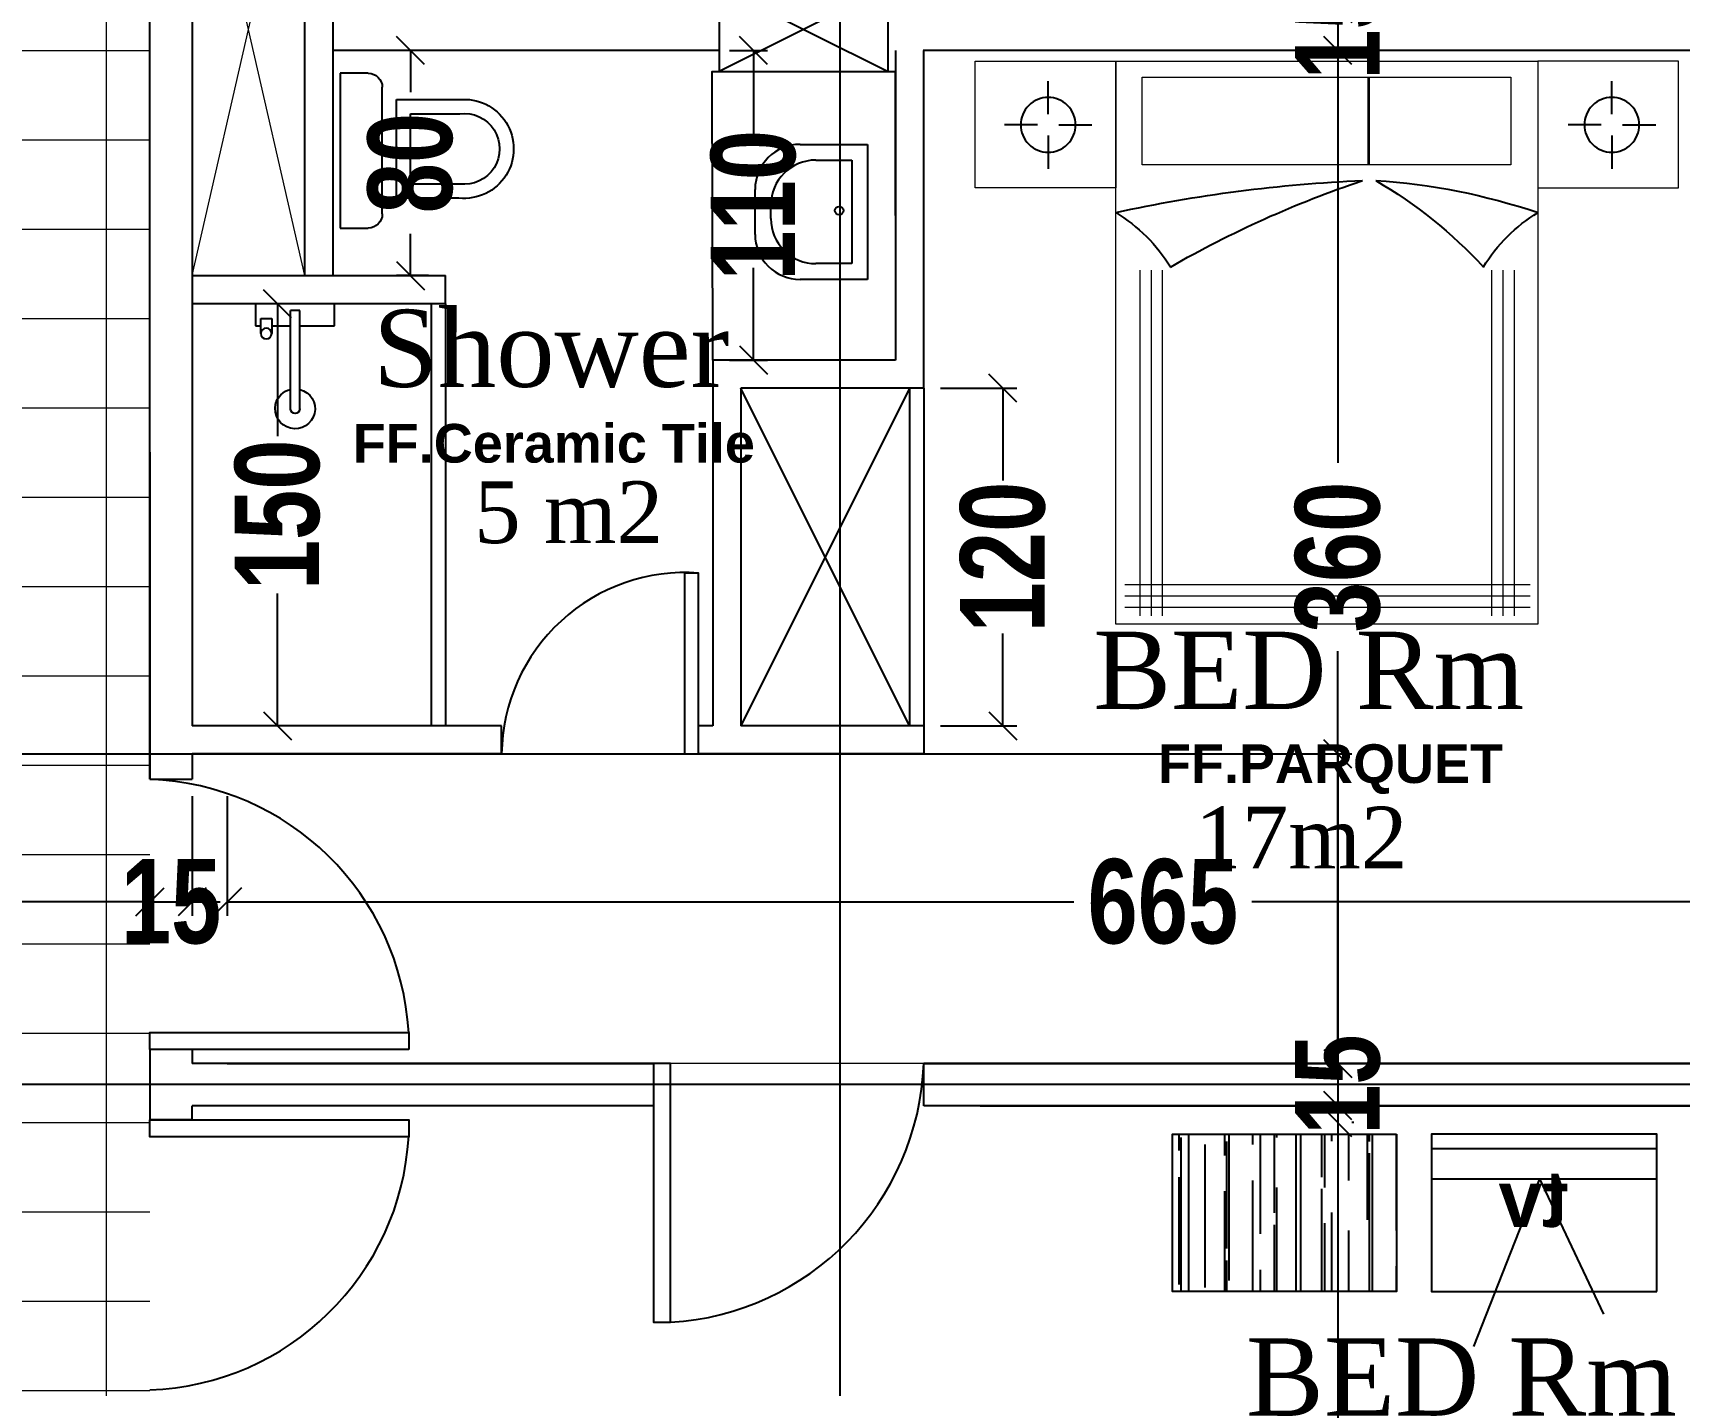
# Model space of a CAD drawing. Extents: x 285329 to 658348, y -83126 to -16980.
# Drawn here: x 359631 to 360216, y -41829 to -41349 of the extents above; entities that cross this region are included whole.
import ezdxf

# ---------------------------------------------------------------- set-up
doc = ezdxf.new("R2010")
doc.units = 0
doc.layers.get('0').update_dxf_attribs({"linetype": 'CONTINUOUS'})
doc.layers.get('DEFPOINTS').update_dxf_attribs({"color": 9, "linetype": 'CONTINUOUS'})
for name, color, linetype in [('AXIS', 1, 'CONTINUOUS'), ('col', 2, 'CONTINUOUS'), ('COLUMN', 5, 'CONTINUOUS'), ('DOOR', 4, 'CONTINUOUS'), ('FURNITURE', 4, 'CONTINUOUS'), ('Layer3', 50, 'CONTINUOUS'), ('TEXT', 3, 'CONTINUOUS'), ('WALL', 7, 'CONTINUOUS')]:
    doc.layers.add(name, color=color, linetype=linetype)
doc.layers.add('FURN', color=126, linetype='CONTINUOUS', lineweight=9)
doc.layers.add('VIS', color=8, linetype='CONTINUOUS', lineweight=18)
doc.styles.add('CITYBLUEPRINT', font='cityb___.ttf', dxfattribs={"width": 0.8})
doc.styles.add('style2', font='romantic.ttf', dxfattribs={"height": 50})
doc.styles.add('STYLE4', font='arialbd.ttf', dxfattribs={"height": 0.2})
doc.dimstyles.new('50', dxfattribs={"dimtxt": 30, "dimasz": 10, "dimexe": 5, "dimexo": 6, "dimgap": 5, "dimtad": 0, "dimdec": 0, "dimdsep": 46, "dimtxsty": 'CITYBLUEPRINT', "dimblk1": 'OBLIQUE', "dimblk2": 'OBLIQUE', "dimsah": 1, "dimcen": 0.05, "dimdle": 0.03, "dimclre": 22, "dimclrt": 7, "dimadec": 0, "dimazin": 0, "dimtfac": 1, "dimtdec": 0, "dimtix": 1, "dimtmove": 0, "dimatfit": 3, "dimldrblk": 'OBLIQUE', "dimfxl": 1, "dimtolj": 1, "dimtzin": 0, "dimarcsym": 0})

# ---------------------------------------------------------------- blocks, each defined once
blk = doc.blocks.new('_Oblique')
at = {"color": 0, "lineweight": -2}
blk.add_line((-0.5, -0.5), (0.5, 0.5), dxfattribs=at)
blk = doc.blocks.new('*D2571')
at = {"layer": 'DEFPOINTS', "color": 0, "linetype": 'Continuous', "lineweight": 5, "transparency": 16777216}
for p in [(360114.4, -41340.21), (360094.46, -41355.21), (360105.61, -41355.21)]:
    blk.add_point(p, dxfattribs=at)
at = {"layer": 'VIS', "color": 0, "linetype": 'Continuous', "lineweight": -2, "transparency": 16777216}
for p, q in [((360094.46, -41340.21), (360094.46, -41330.21)), ((360094.46, -41340.21), (360094.46, -41355.21)), ((360094.46, -41355.21), (360094.46, -41365.21))]:
    blk.add_line(p, q, dxfattribs=at)
at = {"layer": 'VIS', "color": 22, "linetype": 'Continuous', "lineweight": -2, "transparency": 16777216}
for p, q in [((360108.4, -41340.21), (360089.46, -41340.21)), ((360099.61, -41355.21), (360089.46, -41355.21))]:
    blk.add_line(p, q, dxfattribs=at)
at = {"layer": 'VIS', "color": 0, "linetype": 'Continuous', "lineweight": -2, "transparency": 16777216, "xscale": 10, "yscale": 10, "zscale": 10}
for p, rotation in [((360094.46, -41340.21), 270), ((360094.46, -41355.21), 90)]:
    blk.add_blockref('_Oblique', p, dxfattribs=dict(at, rotation=rotation))
at = {"layer": 'VIS', "color": 7, "linetype": 'Continuous', "lineweight": 5, "transparency": 16777216, "insert": (360094.46, -41347.71), "char_height": 30, "attachment_point": 5, "rotation": 90, "style": 'CITYBLUEPRINT'}
blk.add_mtext('\\A1;15', dxfattribs=at)
blk = doc.blocks.new('*D2572')
at = {"layer": 'DEFPOINTS', "color": 0, "linetype": 'Continuous', "lineweight": 5, "transparency": 16777216}
for p in [(360105.61, -41355.21), (360094.09, -41715.21), (360094.46, -41715.21)]:
    blk.add_point(p, dxfattribs=at)
at = {"layer": 'VIS', "color": 22, "linetype": 'Continuous', "lineweight": -2, "transparency": 16777216}
for p, q in [((360099.61, -41355.21), (360089.46, -41355.21)), ((360100.09, -41715.21), (360099.46, -41715.21))]:
    blk.add_line(p, q, dxfattribs=at)
at = {"layer": 'VIS', "color": 0, "linetype": 'Continuous', "lineweight": -2, "transparency": 16777216}
for p, q in [((360094.46, -41355.18), (360094.46, -41501.77)), ((360094.46, -41715.24), (360094.46, -41568.64))]:
    blk.add_line(p, q, dxfattribs=at)
at = {"layer": 'VIS', "color": 0, "linetype": 'Continuous', "lineweight": -2, "transparency": 16777216, "xscale": 10, "yscale": 10, "zscale": 10}
for p, rotation in [((360094.46, -41355.21), 90), ((360094.46, -41715.21), 270)]:
    blk.add_blockref('_Oblique', p, dxfattribs=dict(at, rotation=rotation))
at = {"layer": 'VIS', "color": 7, "linetype": 'Continuous', "lineweight": 5, "transparency": 16777216, "insert": (360094.46, -41535.21), "char_height": 30, "attachment_point": 5, "rotation": 90, "style": 'CITYBLUEPRINT'}
blk.add_mtext('\\A1;360', dxfattribs=at)
blk = doc.blocks.new('*D2573')
at = {"layer": 'DEFPOINTS', "color": 0, "linetype": 'Continuous', "lineweight": 5, "transparency": 16777216}
for p in [(360094.09, -41715.21), (360094.09, -41730.21), (360094.46, -41730.21)]:
    blk.add_point(p, dxfattribs=at)
at = {"layer": 'VIS', "color": 0, "linetype": 'Continuous', "lineweight": -2, "transparency": 16777216}
for p, q in [((360094.46, -41715.21), (360094.46, -41705.21)), ((360094.46, -41715.21), (360094.46, -41730.21)), ((360094.46, -41730.21), (360094.46, -41740.21))]:
    blk.add_line(p, q, dxfattribs=at)
at = {"layer": 'VIS', "color": 22, "linetype": 'Continuous', "lineweight": -2, "transparency": 16777216}
for p, q in [((360100.09, -41715.21), (360099.46, -41715.21)), ((360100.09, -41730.21), (360099.46, -41730.21))]:
    blk.add_line(p, q, dxfattribs=at)
at = {"layer": 'VIS', "color": 0, "linetype": 'Continuous', "lineweight": -2, "transparency": 16777216, "xscale": 10, "yscale": 10, "zscale": 10}
for p, rotation in [((360094.46, -41715.21), 270), ((360094.46, -41730.21), 90)]:
    blk.add_blockref('_Oblique', p, dxfattribs=dict(at, rotation=rotation))
at = {"layer": 'VIS', "color": 7, "linetype": 'Continuous', "lineweight": 5, "transparency": 16777216, "insert": (360094.46, -41722.71), "char_height": 30, "attachment_point": 5, "rotation": 90, "style": 'CITYBLUEPRINT'}
blk.add_mtext('\\A1;15', dxfattribs=at)
blk = doc.blocks.new('*D2574')
at = {"layer": 'DEFPOINTS', "color": 0, "linetype": 'Continuous', "lineweight": 5, "transparency": 16777216}
for p in [(360094.09, -41736.21), (360094.09, -42096.21), (360094.46, -42096.21)]:
    blk.add_point(p, dxfattribs=at)
at = {"layer": 'VIS', "color": 0, "linetype": 'Continuous', "lineweight": -2, "transparency": 16777216}
for p, q in [((360094.46, -41736.18), (360094.46, -41882.77)), ((360094.46, -42096.24), (360094.46, -41949.64))]:
    blk.add_line(p, q, dxfattribs=at)
at = {"layer": 'VIS', "color": 22, "linetype": 'Continuous', "lineweight": -2, "transparency": 16777216}
for p, q in [((360100.09, -41736.21), (360099.46, -41736.21)), ((360100.09, -42096.21), (360099.46, -42096.21))]:
    blk.add_line(p, q, dxfattribs=at)
at = {"layer": 'VIS', "color": 0, "linetype": 'Continuous', "lineweight": -2, "transparency": 16777216, "xscale": 10, "yscale": 10, "zscale": 10}
for p, rotation in [((360094.46, -41736.21), 90), ((360094.46, -42096.21), 270)]:
    blk.add_blockref('_Oblique', p, dxfattribs=dict(at, rotation=rotation))
at = {"layer": 'VIS', "color": 7, "linetype": 'Continuous', "lineweight": 5, "transparency": 16777216, "insert": (360094.46, -41916.21), "char_height": 30, "attachment_point": 5, "rotation": 90, "style": 'CITYBLUEPRINT'}
blk.add_mtext('\\A1;360', dxfattribs=at)
blk = doc.blocks.new('COLUMN')
at = {"layer": 'AXIS'}
for p, q in [((236924.7, -9644.26), (236984.7, -9674.26)), ((236984.7, -9644.26), (236924.7, -9674.26))]:
    blk.add_line(p, q, dxfattribs=at)
at = {"layer": 'COLUMN'}
blk.add_lwpolyline([(236924.7, -9644.26), (236984.7, -9644.26), (236984.7, -9674.26), (236924.7, -9674.26)], close=True, dxfattribs=at)
blk = doc.blocks.new('HWB')
at = {"layer": 'FURNITURE'}
for p, q in [((-0.6, 0), (0, 0)), ((-0.6, -0.3), (-0.6, 0)), ((0, 0), (0, -0.3)), ((-0.53, -0.07), (-0.07, -0.07)), ((-0.53, -0.23), (-0.53, -0.07)), ((-0.07, -0.07), (-0.07, -0.23)), ((-0.27, -0.43), (-0.33, -0.43)), ((-0.2, -0.5), (-0.4, -0.5))]:
    blk.add_line(p, q, dxfattribs=at)
blk.add_circle((-0.3057, -0.1263), 0.0188, dxfattribs=at)
for centre, start, end in [((-0.33, -0.23), 180, 270), ((-0.27, -0.23), 270, 0), ((-0.4, -0.3), 180, 270), ((-0.2, -0.3), 270, 0)]:
    blk.add_arc(centre, 0.2, start, end, dxfattribs=at)
blk = doc.blocks.new('WC')
at = {"layer": 'FURNITURE'}
for p, q in [((0, 0), (0.55, 0)), ((0, -0.1), (0, 0)), ((0.55, 0), (0.55, -0.1)), ((0.5, -0.15), (0.05, -0.15)), ((0.0937, -0.2), (0.0937, -0.4221)), ((0.4437, -0.2), (0.0937, -0.2)), ((0.4437, -0.4221), (0.4437, -0.2)), ((0.1437, -0.25), (0.1437, -0.425)), ((0.3937, -0.25), (0.1437, -0.25)), ((0.3937, -0.425), (0.3937, -0.25))]:
    blk.add_line(p, q, dxfattribs=at)
for centre, radius, start, end in [((0.05, -0.1), 0.05, 180, 270), ((0.5, -0.1), 0.05, 270, 0), ((0.2687, -0.4409), 0.176, 173.87318, 6.12682), ((0.2687, -0.4409), 0.126, 172.75755, 7.24245)]:
    blk.add_arc(centre, radius, start, end, dxfattribs=at)
blk = doc.blocks.new('BED90')
at = {"color": 1}
for p, q in [((-76122.23, -175772.7), (-76122.23, -175760.9)), ((-76126, -175776.47), (-76137.8, -175776.47)), ((-76118.46, -175776.47), (-76106.66, -175776.47)), ((-76122.23, -175780.24), (-76122.23, -175792.04)), ((-76122.23, -175973.06), (-76122.23, -175961.26)), ((-76126, -175976.83), (-76137.8, -175976.83)), ((-76118.46, -175976.83), (-76106.66, -175976.83)), ((-76122.23, -175980.6), (-76122.23, -175992.4))]:
    blk.add_line(p, q, dxfattribs=at)
at = {"color": 1, "extrusion": (0, 0, -1)}
for centre in [(-76122.23, -175776.47), (-76122.23, -175976.83)]:
    blk.add_ellipse(centre, major_axis=(6.89, 6.89), ratio=1, start_param=3.141593, end_param=9.424778, dxfattribs=at)
at = {"layer": 'FURN'}
for p, q in [((-76144.65, -175750.54), (-76099.65, -175750.54)), ((-76144.65, -175800.54), (-76144.65, -175750.54)), ((-76099.65, -175750.54), (-76099.65, -175800.54)), ((-76299.65, -175800.54), (-76099.65, -175800.54)), ((-76299.65, -175950.54), (-76299.65, -175800.54)), ((-76099.65, -175800.54), (-76144.65, -175800.54)), ((-76099.65, -175800.54), (-76099.65, -175950.54)), ((-76293.71, -175947.82), (-76293.71, -175803.68)), ((-76289.71, -175947.82), (-76289.71, -175803.68)), ((-76285.71, -175947.82), (-76285.71, -175803.68)), ((-76173.81, -175809.03), (-76296.74, -175809.03)), ((-76173.81, -175813.03), (-76296.74, -175813.03)), ((-76136.43, -175809.84), (-76105.32, -175809.84)), ((-76136.43, -175890.57), (-76136.43, -175809.84)), ((-76105.32, -175809.84), (-76105.32, -175890.57)), ((-76173.81, -175817.03), (-76296.74, -175817.03)), ((-76136.43, -175890.17), (-76105.32, -175890.17)), ((-76136.43, -175940.9), (-76136.43, -175890.17)), ((-76105.32, -175890.57), (-76136.43, -175890.57)), ((-76105.32, -175890.17), (-76105.32, -175940.9)), ((-76173.81, -175934.05), (-76296.74, -175934.05)), ((-76173.81, -175938.05), (-76296.74, -175938.05)), ((-76173.81, -175942.05), (-76296.74, -175942.05)), ((-76105.32, -175940.9), (-76136.43, -175940.9)), ((-76099.65, -175950.54), (-76299.65, -175950.54)), ((-76144.65, -175950.56), (-76144.65, -176000.56)), ((-76099.65, -175950.56), (-76144.65, -175950.56)), ((-76099.65, -176000.56), (-76099.65, -175950.56)), ((-76144.65, -176000.56), (-76099.65, -176000.56))]:
    blk.add_line(p, q, dxfattribs=at)
at = {"layer": 'Layer3', "color": 1, "linetype": 'Continuous', "extrusion": (0, 0, -1)}
for centre, major_axis, ratio, start_param, end_param in [((-76202.86, -175770.59), (40.87, 40.87), 1, 1.329085, 1.807955), ((-76648.69, -175909.31), (-358.58, 358.58), 1, 2.139925, 2.31453), ((-76498.83, -176007.66), (-266.06, 266.06), 1, 1.833807, 2.033087), ((-76449.38, -175677.69), (-293.45, 235.51), 0.655482, 3.041952, 3.241233), ((-76643.35, -175824.04), (-497.53, 98.07), 0.665001, 3.05429, 3.228895), ((-76202.86, -175980.48), (-40.87, 40.87), 1, 1.333638, 1.812508)]:
    blk.add_ellipse(centre, major_axis=major_axis, ratio=ratio, start_param=start_param, end_param=end_param, dxfattribs=at)
blk = doc.blocks.new('tv2')
at = {"layer": 'DOOR'}
for q in [(-170830.87, 60583.73), (-170842.32, 60537.49)]:
    blk.add_line((-170890.4, 60560.21), q, dxfattribs=at)
for points in [[(-170850.36, 60518.61), (-170906.28, 60518.61), (-170906.28, 60598.61), (-170850.36, 60598.61)], [(-170901.09, 60598.61), (-170890.4, 60598.61), (-170890.4, 60518.61), (-170901.09, 60518.61)]]:
    blk.add_lwpolyline(points, close=True, dxfattribs=at)
at = {"layer": 'DOOR', "insert": (-170893.33, 60550.01), "char_height": 20, "width": 203.8184, "attachment_point": 1, "rotation": 90, "style": 'STYLE4'}
blk.add_mtext('tv', dxfattribs=at)
blk = doc.blocks.new('*D2651')
at = {"layer": 'DEFPOINTS', "color": 0, "linetype": 'Continuous', "lineweight": 5, "transparency": 16777216}
for p in [(359521.96, -41614.21), (359672.23, -41657.73), (359672.23, -41657.73)]:
    blk.add_point(p, dxfattribs=at)
at = {"layer": 'VIS', "color": 22, "linetype": 'Continuous', "lineweight": -2, "transparency": 16777216}
for p, q in [((359521.96, -41620.21), (359521.96, -41662.73)), ((359672.23, -41651.73), (359672.23, -41652.73))]:
    blk.add_line(p, q, dxfattribs=at)
at = {"layer": 'VIS', "color": 0, "linetype": 'Continuous', "lineweight": -2, "transparency": 16777216}
for p, q in [((359521.93, -41657.73), (359569.11, -41657.73)), ((359672.26, -41657.73), (359625.08, -41657.73))]:
    blk.add_line(p, q, dxfattribs=at)
at = {"layer": 'VIS', "color": 0, "linetype": 'Continuous', "lineweight": -2, "transparency": 16777216, "xscale": 10, "yscale": 10, "zscale": 10, "rotation": 180}
blk.add_blockref('_Oblique', (359521.96, -41657.73), dxfattribs=at)
at = {"layer": 'VIS', "color": 0, "linetype": 'Continuous', "lineweight": -2, "transparency": 16777216, "xscale": 10, "yscale": 10, "zscale": 10}
blk.add_blockref('_Oblique', (359672.23, -41657.73), dxfattribs=at)
at = {"layer": 'VIS', "color": 7, "linetype": 'Continuous', "lineweight": 5, "transparency": 16777216, "insert": (359597.09, -41657.73), "char_height": 30, "attachment_point": 5, "style": 'CITYBLUEPRINT'}
blk.add_mtext('\\A1;150', dxfattribs=at)
blk = doc.blocks.new('*D2652')
at = {"layer": 'DEFPOINTS', "color": 0, "linetype": 'Continuous', "lineweight": 5, "transparency": 16777216}
for p in [(359687.23, -41614.21), (359672.23, -41655.77), (359687.23, -41657.73)]:
    blk.add_point(p, dxfattribs=at)
at = {"layer": 'VIS', "color": 22, "linetype": 'Continuous', "lineweight": -2, "transparency": 16777216}
for p, q in [((359687.23, -41620.21), (359687.23, -41662.73)), ((359672.23, -41661.77), (359672.23, -41662.73))]:
    blk.add_line(p, q, dxfattribs=at)
at = {"layer": 'VIS', "color": 0, "linetype": 'Continuous', "lineweight": -2, "transparency": 16777216}
for p, q in [((359672.23, -41657.73), (359662.23, -41657.73)), ((359672.23, -41657.73), (359687.23, -41657.73)), ((359687.23, -41657.73), (359697.23, -41657.73))]:
    blk.add_line(p, q, dxfattribs=at)
at = {"layer": 'VIS', "color": 0, "linetype": 'Continuous', "lineweight": -2, "transparency": 16777216, "xscale": 10, "yscale": 10, "zscale": 10}
blk.add_blockref('_Oblique', (359672.23, -41657.73), dxfattribs=at)
at = {"layer": 'VIS', "color": 0, "linetype": 'Continuous', "lineweight": -2, "transparency": 16777216, "xscale": 10, "yscale": 10, "zscale": 10, "rotation": 180}
blk.add_blockref('_Oblique', (359687.23, -41657.73), dxfattribs=at)
at = {"layer": 'VIS', "color": 7, "linetype": 'Continuous', "lineweight": 5, "transparency": 16777216, "insert": (359679.73, -41657.73), "char_height": 30, "attachment_point": 5, "style": 'CITYBLUEPRINT'}
blk.add_mtext('\\A1;15', dxfattribs=at)
blk = doc.blocks.new('*D2653')
at = {"layer": 'DEFPOINTS', "color": 0, "linetype": 'Continuous', "lineweight": 5, "transparency": 16777216}
for p in [(359699.73, -41614.21), (360364.73, -41657.73), (360364.73, -41659.3)]:
    blk.add_point(p, dxfattribs=at)
at = {"layer": 'VIS', "color": 22, "linetype": 'Continuous', "lineweight": -2, "transparency": 16777216}
for p, q in [((359699.73, -41620.21), (359699.73, -41662.73)), ((360364.73, -41653.3), (360364.73, -41652.73))]:
    blk.add_line(p, q, dxfattribs=at)
at = {"layer": 'VIS', "color": 0, "linetype": 'Continuous', "lineweight": -2, "transparency": 16777216}
for p, q in [((359699.7, -41657.73), (360000.62, -41657.73)), ((360364.76, -41657.73), (360063.85, -41657.73))]:
    blk.add_line(p, q, dxfattribs=at)
at = {"layer": 'VIS', "color": 0, "linetype": 'Continuous', "lineweight": -2, "transparency": 16777216, "xscale": 10, "yscale": 10, "zscale": 10, "rotation": 180}
blk.add_blockref('_Oblique', (359699.73, -41657.73), dxfattribs=at)
at = {"layer": 'VIS', "color": 0, "linetype": 'Continuous', "lineweight": -2, "transparency": 16777216, "xscale": 10, "yscale": 10, "zscale": 10}
blk.add_blockref('_Oblique', (360364.73, -41657.73), dxfattribs=at)
at = {"layer": 'VIS', "color": 7, "linetype": 'Continuous', "lineweight": 5, "transparency": 16777216, "insert": (360032.23, -41657.73), "char_height": 30, "attachment_point": 5, "style": 'CITYBLUEPRINT'}
blk.add_mtext('\\A1;665', dxfattribs=at)
blk = doc.blocks.new('*D2706')
at = {"layer": 'DEFPOINTS', "color": 0, "linetype": 'Continuous', "lineweight": 5, "transparency": 16777216}
for p in [(359439.46, -41605.21), (360094.46, -41605.21), (360094.03, -42507.44)]:
    blk.add_point(p, dxfattribs=at)
at = {"layer": 'VIS', "color": 22, "linetype": 'Continuous', "lineweight": -2, "transparency": 16777216}
for p, q in [((359445.46, -41605.21), (360099.46, -41605.21)), ((360100.03, -42507.44), (360099.46, -42507.44))]:
    blk.add_line(p, q, dxfattribs=at)
at = {"layer": 'VIS', "color": 0, "linetype": 'Continuous', "lineweight": -2, "transparency": 16777216}
for p, q in [((360094.46, -41605.18), (360094.46, -42023.47)), ((360094.46, -42507.47), (360094.46, -42089.18))]:
    blk.add_line(p, q, dxfattribs=at)
at = {"layer": 'VIS', "color": 0, "linetype": 'Continuous', "lineweight": -2, "transparency": 16777216, "xscale": 10, "yscale": 10, "zscale": 10}
for p, rotation in [((360094.46, -41605.21), 90), ((360094.46, -42507.44), 270)]:
    blk.add_blockref('_Oblique', p, dxfattribs=dict(at, rotation=rotation))
at = {"layer": 'VIS', "color": 7, "linetype": 'Continuous', "lineweight": 5, "transparency": 16777216, "insert": (360094.46, -42056.32), "char_height": 30, "attachment_point": 5, "rotation": 90, "style": 'CITYBLUEPRINT'}
blk.add_mtext('\\A1;902', dxfattribs=at)
blk = doc.blocks.new('*D2747')
at = {"layer": 'DEFPOINTS', "color": 0, "linetype": 'Continuous', "lineweight": 5, "transparency": 16777216}
for p in [(359947.23, -41475.21), (359947.23, -41595.21), (359975.39, -41595.21)]:
    blk.add_point(p, dxfattribs=at)
at = {"layer": 'VIS', "color": 22, "linetype": 'Continuous', "lineweight": -2, "transparency": 16777216}
for p, q in [((359953.23, -41475.21), (359980.39, -41475.21)), ((359953.23, -41595.21), (359980.39, -41595.21))]:
    blk.add_line(p, q, dxfattribs=at)
at = {"layer": 'VIS', "color": 0, "linetype": 'Continuous', "lineweight": -2, "transparency": 16777216}
for p, q in [((359975.39, -41475.18), (359975.39, -41507.97)), ((359975.39, -41595.24), (359975.39, -41562.44))]:
    blk.add_line(p, q, dxfattribs=at)
at = {"layer": 'VIS', "color": 0, "linetype": 'Continuous', "lineweight": -2, "transparency": 16777216, "xscale": 10, "yscale": 10, "zscale": 10}
for p, rotation in [((359975.39, -41475.21), 90), ((359975.39, -41595.21), 270)]:
    blk.add_blockref('_Oblique', p, dxfattribs=dict(at, rotation=rotation))
at = {"layer": 'VIS', "color": 7, "linetype": 'Continuous', "lineweight": 5, "transparency": 16777216, "insert": (359975.39, -41535.21), "char_height": 30, "attachment_point": 5, "rotation": 90, "style": 'CITYBLUEPRINT'}
blk.add_mtext('\\A1;120', dxfattribs=at)
blk = doc.blocks.new('*D2748')
at = {"layer": 'DEFPOINTS', "color": 0, "linetype": 'Continuous', "lineweight": 5, "transparency": 16777216}
for p in [(359872.23, -41355.21), (359886.76, -41355.21), (359872.23, -41465.21)]:
    blk.add_point(p, dxfattribs=at)
at = {"layer": 'VIS', "color": 22, "linetype": 'Continuous', "lineweight": -2, "transparency": 16777216}
for p, q in [((359878.23, -41355.21), (359891.76, -41355.21)), ((359878.23, -41465.21), (359891.76, -41465.21))]:
    blk.add_line(p, q, dxfattribs=at)
at = {"layer": 'VIS', "color": 0, "linetype": 'Continuous', "lineweight": -2, "transparency": 16777216}
for p, q in [((359886.76, -41355.18), (359886.76, -41388.04)), ((359886.76, -41465.24), (359886.76, -41432.38))]:
    blk.add_line(p, q, dxfattribs=at)
at = {"layer": 'VIS', "color": 0, "linetype": 'Continuous', "lineweight": -2, "transparency": 16777216, "xscale": 10, "yscale": 10, "zscale": 10}
for p, rotation in [((359886.76, -41355.21), 90), ((359886.76, -41465.21), 270)]:
    blk.add_blockref('_Oblique', p, dxfattribs=dict(at, rotation=rotation))
at = {"layer": 'VIS', "color": 7, "linetype": 'Continuous', "lineweight": 5, "transparency": 16777216, "insert": (359886.76, -41410.21), "char_height": 30, "attachment_point": 5, "rotation": 90, "style": 'CITYBLUEPRINT'}
blk.add_mtext('\\A1;110', dxfattribs=at)
blk = doc.blocks.new('y7y8uyg')
at = {"layer": 'FURNITURE', "color": 1, "lineweight": 25}
for p, q in [((358503.97, -40160.65), (358503.97, -40195.86)), ((358507.27, -40160.65), (358507.27, -40195.86)), ((358513.95, -40193.05), (358513.95, -40187.72)), ((358517.81, -40187.72), (358517.81, -40193.05)), ((358491.62, -40190.4), (358491.62, -40198.29)), ((358503.97, -40190.4), (358491.62, -40190.4)), ((358513.95, -40190.4), (358507.27, -40190.4)), ((358517.81, -40193.05), (358513.95, -40193.05)), ((358519.69, -40190.4), (358517.81, -40190.4)), ((358519.69, -40198.29), (358519.69, -40190.4)), ((358503.97, -40195.86), (358507.27, -40195.86))]:
    blk.add_line(p, q, dxfattribs=at)
for points, knots in [([(358503.97, -40167.86), (358500.23, -40166.95), (358497.86, -40163.15), (358498.73, -40159.31), (358499.6, -40155.51), (358503.47, -40153.14), (358507.27, -40154.04), (358511.08, -40154.95), (358513.45, -40158.75), (358512.57, -40162.59), (358512.08, -40165.05), (358509.71, -40167.39), (358507.27, -40167.86)], [0, 0, 0, 0, 1, 1, 1, 2, 2, 2, 3, 3, 3, 4, 4, 4, 4]), ([(358503.97, -40160.96), (358503.97, -40160.06), (358504.72, -40159.31), (358505.59, -40159.31), (358506.53, -40159.31), (358507.27, -40160.03), (358507.27, -40160.96), (358507.27, -40160.96), (358507.27, -40160.96), (358507.27, -40160.96)], [0, 0, 0, 0, 1, 1, 1, 2, 2, 2, 3, 3, 3, 3]), ([(358515.88, -40185.79), (358516.94, -40185.79), (358517.81, -40186.66), (358517.81, -40187.72), (358517.81, -40188.78), (358516.94, -40189.65), (358515.88, -40189.65), (358514.82, -40189.65), (358513.95, -40188.78), (358513.95, -40187.72), (358513.95, -40186.66), (358514.82, -40185.79), (358515.88, -40185.79), (358515.88, -40185.79), (358515.88, -40185.79), (358515.88, -40185.79), (358515.88, -40185.79), (358515.88, -40185.79), (358515.88, -40185.79)], [0, 0, 0, 0, 1, 1, 1, 2, 2, 2, 3, 3, 3, 4, 4, 4, 5, 5, 5, 6, 6, 6, 6])]:
    blk.add_open_spline(points, degree=3, knots=knots, dxfattribs=at)
blk = doc.blocks.new('*D2777')
at = {"layer": 'DEFPOINTS', "color": 0, "linetype": 'Continuous', "lineweight": 5, "transparency": 16777216}
for p in [(359764.81, -41355.21), (359777.23, -41355.21), (359777.23, -41435.21)]:
    blk.add_point(p, dxfattribs=at)
at = {"layer": 'VIS', "color": 22, "linetype": 'Continuous', "lineweight": -2, "transparency": 16777216}
for p, q in [((359771.23, -41355.21), (359759.81, -41355.21)), ((359771.23, -41435.21), (359759.81, -41435.21))]:
    blk.add_line(p, q, dxfattribs=at)
at = {"layer": 'VIS', "color": 0, "linetype": 'Continuous', "lineweight": -2, "transparency": 16777216}
for p, q in [((359764.81, -41355.18), (359764.81, -41370.03)), ((359764.81, -41435.24), (359764.81, -41420.38))]:
    blk.add_line(p, q, dxfattribs=at)
at = {"layer": 'VIS', "color": 0, "linetype": 'Continuous', "lineweight": -2, "transparency": 16777216, "xscale": 10, "yscale": 10, "zscale": 10}
for p, rotation in [((359764.81, -41355.21), 90), ((359764.81, -41435.21), 270)]:
    blk.add_blockref('_Oblique', p, dxfattribs=dict(at, rotation=rotation))
at = {"layer": 'VIS', "color": 7, "linetype": 'Continuous', "lineweight": 5, "transparency": 16777216, "insert": (359764.81, -41395.21), "char_height": 30, "attachment_point": 5, "rotation": 90, "style": 'CITYBLUEPRINT'}
blk.add_mtext('\\A1;80', dxfattribs=at)
blk = doc.blocks.new('*D2778')
at = {"layer": 'DEFPOINTS', "color": 0, "linetype": 'Continuous', "lineweight": 5, "transparency": 16777216}
for p in [(359772.23, -41445.21), (359717.58, -41595.21), (359772.23, -41595.21)]:
    blk.add_point(p, dxfattribs=at)
at = {"layer": 'VIS', "color": 22, "linetype": 'Continuous', "lineweight": -2, "transparency": 16777216}
for p, q in [((359766.23, -41445.21), (359712.58, -41445.21)), ((359766.23, -41595.21), (359712.58, -41595.21))]:
    blk.add_line(p, q, dxfattribs=at)
at = {"layer": 'VIS', "color": 0, "linetype": 'Continuous', "lineweight": -2, "transparency": 16777216}
for p, q in [((359717.58, -41445.18), (359717.58, -41492.22)), ((359717.58, -41595.24), (359717.58, -41548.19))]:
    blk.add_line(p, q, dxfattribs=at)
at = {"layer": 'VIS', "color": 0, "linetype": 'Continuous', "lineweight": -2, "transparency": 16777216, "xscale": 10, "yscale": 10, "zscale": 10}
for p, rotation in [((359717.58, -41445.21), 90), ((359717.58, -41595.21), 270)]:
    blk.add_blockref('_Oblique', p, dxfattribs=dict(at, rotation=rotation))
at = {"layer": 'VIS', "color": 7, "linetype": 'Continuous', "lineweight": 5, "transparency": 16777216, "insert": (359717.58, -41520.21), "char_height": 30, "attachment_point": 5, "rotation": 90, "style": 'CITYBLUEPRINT'}
blk.add_mtext('\\A1;150', dxfattribs=at)

msp = doc.modelspace()

# ---------------------------------------------------------------- hatches: boundary and pattern name
at = {"layer": 'AXIS'}
h = msp.add_hatch(dxfattribs=at)
h.set_pattern_fill('AR-RROOF', color=256, scale=0.5, angle=-90, style=0)
h.set_pattern_definition([(270, (379777.176, 244629.51), (12.7, -27.94), [190.5, -25.4, 63.5, -12.7]), (270, (379783.526, 244612.619), (16.891, 12.7), [38.1, -4.191, 76.2, -9.525]), (270, (379787.971, 244623.1596), (8.509, -66.04), [101.6, -17.78, 50.8, -12.7])])
h.paths.add_polyline_path([(360035.64, -41796.25), (360035.64, -41740.33), (360115.33, -41740.33), (360115.33, -41796.25)])
at = {"layer": 'VIS', "linetype": 'Continuous', "lineweight": 5}
h = msp.add_hatch(dxfattribs=at)
h.set_pattern_fill('ANSI37', color=256, scale=10, angle=45)
h.set_pattern_definition([(90, (45554.062, -10494.21), (-31.75, 5e-15), []), (180, (45554.062, -10494.21), (-5e-15, -31.75), [])])
edge = h.paths.add_edge_path()
edge.add_line((359291.94, -39546.08), (359495.56, -39544.78))
edge.add_line((359495.56, -39544.78), (359495.56, -39560.51))
edge.add_line((359495.56, -39560.51), (359912.58, -39560.78))
edge.add_line((359912.58, -39560.78), (359912.58, -39680.81))
edge.add_line((359912.58, -39680.81), (359672.23, -39680.81))
edge.add_line((359672.23, -39680.81), (359672.23, -42439.64))
edge.add_line((359672.23, -42439.64), (359521.96, -42438.42))
edge.add_line((359521.96, -42438.42), (359521.96, -40969.99))
edge.add_line((359521.96, -40969.99), (358854.38, -40971.21))
edge.add_line((358854.38, -40971.21), (358851.46, -40793.13))
edge.add_line((358851.46, -40793.13), (359524.09, -40793.13))
edge.add_line((359524.09, -40793.13), (359520.89, -39680.81))
edge.add_line((359520.89, -39680.81), (359293, -39680.81))
edge.add_line((359293, -39680.81), (359291.22, -39546.09))

# ---------------------------------------------------------------- linework, layer by layer
at = {"layer": 'AXIS'}
for p, q in [((359917.78, -39110.82), (359917.25, -42695.1)), ((359772.23, -41445.21), (359772.23, -41595.21)), ((359777.23, -41445.21), (359777.23, -41595.21)), ((359942.23, -41595.21), (359882.23, -41475.21)), ((359942.23, -41475.21), (359882.23, -41595.21)), ((359942.23, -41475.21), (359942.23, -41595.21)), ((359947.23, -41475.21), (359947.23, -41595.21)), ((360803.81, -41722.7), (358462.22, -41722.7))]:
    msp.add_line(p, q, dxfattribs=at)
at = {"layer": 'DOOR'}
msp.add_lwpolyline([(360115.33, -41740.33), (360115.33, -41796.25), (360035.64, -41796.25), (360035.64, -41740.33)], close=True, dxfattribs=at)
at = {"layer": 'FURNITURE'}
msp.add_line((359672.23, -41614.21), (359687.23, -41614.21), dxfattribs=at)
msp.add_line((359672.23, -41614.21), (359687.23, -41614.21), dxfattribs=at)
msp.add_line((359672.23, -41614.21), (359687.23, -41614.21), dxfattribs=at)
msp.add_line((359672.23, -41614.21), (359687.23, -41614.21), dxfattribs=at)
msp.add_line((359672.23, -41614.21), (359687.23, -41614.21), dxfattribs=at)
msp.add_line((359672.23, -41614.21), (359687.23, -41614.21), dxfattribs=at)
msp.add_line((359672.23, -41614.21), (359687.23, -41614.21), dxfattribs=at)
msp.add_line((359672.23, -41614.21), (359687.23, -41614.21), dxfattribs=at)
at = {"layer": 'FURNITURE', "linetype": 'Continuous'}
msp.add_lwpolyline([(359937.23, -41465.21), (359872.23, -41465.21), (359872.06, -41362.71), (359937.06, -41362.71)], close=True, dxfattribs=at)
at = {"layer": 'FURNITURE', "linetype": 'Continuous', "flags": 128}
msp.add_lwpolyline([(359867.23, -41605.21), (359867.23, -41540.9), (359862.23, -41540.9), (359862.23, -41605.21), (359867.23, -41605.21)], dxfattribs=at)
at = {"layer": 'FURNITURE', "flags": 128}
for points in [[(359764.19, -41710.21), (359672.23, -41710.21), (359672.23, -41704.21), (359764.19, -41704.21), (359764.19, -41710.21)], [(359851.23, -41715.21), (359851.23, -41807.17), (359857.23, -41807.17), (359857.23, -41715.21), (359851.23, -41715.21)], [(359672.23, -41735.21), (359764.19, -41735.21), (359764.19, -41741.21), (359672.23, -41741.21), (359672.23, -41735.21)]]:
    msp.add_lwpolyline(points, dxfattribs=at)
at = {"layer": 'FURNITURE', "linetype": 'Continuous'}
msp.add_arc((359862.56, -41606.07), 65.34, 85.90238, 179.24173, dxfattribs=at)
at = {"layer": 'FURNITURE'}
for centre, start, end in [((359668.75, -41709.75), 3.32291, 87.91346), ((359851.69, -41711.73), 273.32291, 357.91346), ((359668.75, -41735.66), 272.08654, 356.67709)]:
    msp.add_arc(centre, 95.6, start, end, dxfattribs=at)
at = {"layer": 'VIS', "linetype": 'Continuous', "lineweight": 5}
for p, q in [((359727.23, -41435.21), (359687.23, -41260.21)), ((359687.23, -41435.21), (359727.23, -41260.21)), ((359947.23, -41715.21), (359851.23, -41715.21))]:
    msp.add_line(p, q, dxfattribs=at)
at = {"layer": 'WALL', "ltscale": 3}
for p, q in [((359672.23, -41534), (359672.23, -41254.75)), ((359727.23, -41435.21), (359727.23, -41260.21)), ((359737.23, -41260.21), (359737.23, -41435.21)), ((359874.56, -41355.21), (359737.23, -41355.21)), ((359937.23, -41355.21), (359937.23, -41465.21)), ((360354.73, -41355.21), (359947.06, -41355.21)), ((359947.23, -41475.21), (359947.23, -41355.21)), ((359672.23, -41614.21), (359672.23, -41440.66)), ((359672.23, -41614.21), (359672.23, -41440.66)), ((359672.23, -41614.21), (359672.23, -41440.66)), ((359687.23, -41435.21), (359777.23, -41435.21)), ((359777.23, -41445.21), (359777.23, -41435.21)), ((359687.23, -41445.21), (359687.23, -41595.21)), ((359777.23, -41445.21), (359687.23, -41445.21)), ((359937.23, -41465.21), (359872.23, -41465.21)), ((359872.23, -41465.21), (359872.23, -41595.21)), ((359947.23, -41475.21), (359882.23, -41475.21)), ((359882.23, -41475.21), (359882.23, -41595.21)), ((359687.23, -41491.92), (359687.23, -41595.21)), ((359672.23, -41497.92), (359672.23, -41551.16)), ((359687.23, -41497.92), (359687.23, -41551.16)), ((359687.23, -41497.92), (359687.23, -41551.16)), ((359687.23, -41505), (359687.23, -41595.21)), ((359687.23, -41511), (359687.23, -41551.16)), ((359687.23, -41515), (359687.23, -41595.21)), ((359672.23, -41614.21), (359672.23, -41589.17)), ((359797.23, -41595.21), (359687.23, -41595.21)), ((359872.23, -41595.21), (359867.23, -41595.21)), ((359867.23, -41605.21), (359867.23, -41595.21)), ((359947.23, -41595.21), (359882.23, -41595.21)), ((359947.23, -41595.21), (359947.23, -41605.21)), ((359797.23, -41605.21), (359687.23, -41605.21)), ((359687.23, -41605.21), (359687.23, -41614.21)), ((359687.23, -41605.21), (359687.23, -41614.21)), ((359687.23, -41605.21), (359687.23, -41614.21)), ((359687.23, -41605.21), (359687.23, -41614.21)), ((359947.23, -41605.21), (359867.23, -41605.21)), ((359672.23, -41710.21), (359672.23, -41735.21)), ((359687.23, -41710.21), (359672.23, -41710.21)), ((359687.23, -41710.21), (359687.23, -41715.21)), ((359851.23, -41715.21), (359687.23, -41715.21)), ((359699.73, -41715.21), (359851.23, -41715.21)), ((359851.23, -41715.21), (359851.23, -41730.21)), ((360327.73, -41715.21), (359947.23, -41715.21)), ((359947.23, -41730.21), (359947.23, -41715.21)), ((359947.23, -41715.21), (360354.73, -41715.21)), ((359687.23, -41735.21), (359687.23, -41730.21)), ((359687.23, -41735.21), (359687.23, -41730.21)), ((359851.23, -41730.21), (359687.23, -41730.21)), ((360327.73, -41730.21), (359947.23, -41730.21)), ((359967.25, -41730.21), (360354.73, -41730.21)), ((359687.23, -41735.21), (359672.23, -41735.21))]:
    msp.add_line(p, q, dxfattribs=at)
at = {"layer": 'WALL', "linetype": 'Continuous', "ltscale": 3}
for p, q in [((359687.23, -41260.21), (359687.23, -41551.16)), ((359672.23, -41497.92), (359672.23, -41614.21)), ((359672.23, -41497.92), (359672.23, -41551.16))]:
    msp.add_line(p, q, dxfattribs=at)
at = {"layer": 'WALL', "linetype": 'Continuous'}
for p, q in [((359797.23, -41605.21), (359797.23, -41595.21)), ((359672.23, -41614.21), (359687.23, -41614.21)), ((359672.23, -41614.21), (359687.23, -41614.21)), ((359672.23, -41614.21), (359687.23, -41614.21)), ((359672.23, -41614.21), (359687.23, -41614.21)), ((359672.23, -41614.21), (359687.23, -41614.21)), ((359672.23, -41614.21), (359687.23, -41614.21)), ((359672.23, -41614.21), (359687.23, -41614.21)), ((359672.23, -41614.21), (359687.23, -41614.21))]:
    msp.add_line(p, q, dxfattribs=at)

# ---------------------------------------------------------------- block references
at = {"color": 1, "rotation": 90}
msp.add_blockref('BED90', (184215, 34740.6), dxfattribs=at)
at = {"layer": 'col', "xscale": -1, "rotation": 90}
msp.add_blockref('tv2', (420726.36, -212646.61), dxfattribs=at)
at = {"layer": 'FURNITURE'}
for name, p, xscale, yscale, zscale, rotation in [('WC', (359739.81, -41363.29), -99.99999999999224, 100, 100, 90.00000000049943), ('HWB', (359927.31, -41436.55), 79.999999999981, 79.999999999981, 79.999999999981, 270.0000000000449)]:
    msp.add_blockref(name, p, dxfattribs=dict(at, xscale=xscale, yscale=yscale, zscale=zscale, rotation=rotation))
at = {"layer": 'VIS', "linetype": 'Continuous', "lineweight": 5, "rotation": 180}
msp.add_blockref('y7y8uyg', (718229.45, -81643.5), dxfattribs=at)
at = {"layer": 'WALL', "linetype": 'Continuous', "xscale": -1}
msp.add_blockref('COLUMN', (596859.26, -31688.45), dxfattribs=at)

# ---------------------------------------------------------------- texts
at = {"layer": 'TEXT'}
for s, insert, char_height, width, attachment_point, style in [('Shower', (359878.18, -41475.15), 27.44, 68.4943, 9, 'style2'), ('FF.Ceramic Tile', (359887.23, -41487.92), 13.7388, 148.7202, 3, 'STYLE4'), ('5 m2', (359787.43, -41508.29), 21.952, 364.5745, 1, 'style2'), ('BED Rm', (360160.67, -41589.31), 27.44, 455.7181, 9, 'style2'), ('FF.PARQUET', (360030.5, -41601.77), 13.739, 148.7202, 1, 'STYLE4'), ('17m2', (360119.2, -41623.92), 21.952, 364.5745, 3, 'style2'), ('BED Rm', (360061.8, -41840.47), 27.44, 455.7181, 7, 'style2')]:
    msp.add_mtext(s, dxfattribs=dict(at, insert=insert, char_height=char_height, width=width, attachment_point=attachment_point, style=style))

# ---------------------------------------------------------------- dimensions: what is measured, and where the dimension line sits
at = {"layer": 'VIS', "linetype": 'Continuous', "lineweight": 5}
for base, p1, p2, picture, middle in [((360094.46, -41355.21), (360114.4, -41340.21), (360105.61, -41355.21), '*D2571', (360094.46, -41347.71)), ((360094.46, -41715.21), (360105.61, -41355.21), (360094.09, -41715.21), '*D2572', (360094.46, -41535.21)), ((360094.46, -41605.21), (360094.03, -42507.44), (359439.46, -41605.21), '*D2706', (360094.46, -42056.32)), ((360094.46, -41730.21), (360094.09, -41715.21), (360094.09, -41730.21), '*D2573', (360094.46, -41722.71)), ((360094.46, -42096.21), (360094.09, -41736.21), (360094.09, -42096.21), '*D2574', (360094.46, -41916.21))]:
    dim = msp.add_linear_dim(base=base, p1=p1, p2=p2, angle=90, dimstyle='50', override={"dimtmove": 1}, dxfattribs=at)
    dim.commit()
    dim.dimension.update_dxf_attribs({"geometry": picture, "text_midpoint": middle})
for base, p1, p2, picture, middle in [((359764.81, -41355.21), (359777.23, -41435.21), (359777.23, -41355.21), '*D2777', (359764.81, -41395.21)), ((359886.76, -41355.21), (359872.23, -41465.21), (359872.23, -41355.21), '*D2748', (359886.76, -41410.21)), ((359717.58, -41595.21), (359772.23, -41445.21), (359772.23, -41595.21), '*D2778', (359717.58, -41520.21)), ((359975.39, -41595.21), (359947.23, -41475.21), (359947.23, -41595.21), '*D2747', (359975.39, -41535.21))]:
    dim = msp.add_linear_dim(base=base, p1=p1, p2=p2, angle=90, dimstyle='50', dxfattribs=at)
    dim.commit()
    dim.dimension.update_dxf_attribs({"geometry": picture, "text_midpoint": middle})
for base, p1, p2, picture, middle in [((359672.23, -41657.73), (359521.96, -41614.21), (359672.23, -41657.73), '*D2651', (359597.09, -41657.73)), ((359687.23, -41657.73), (359672.23, -41655.77), (359687.23, -41614.21), '*D2652', (359679.73, -41657.73)), ((360364.73, -41657.73), (359699.73, -41614.21), (360364.73, -41659.3), '*D2653', (360032.23, -41657.73))]:
    dim = msp.add_linear_dim(base=base, p1=p1, p2=p2, dimstyle='50', override={"dimtmove": 1}, dxfattribs=at)
    dim.commit()
    dim.dimension.update_dxf_attribs({"geometry": picture, "text_midpoint": middle})

doc.saveas('drawing.dxf')
